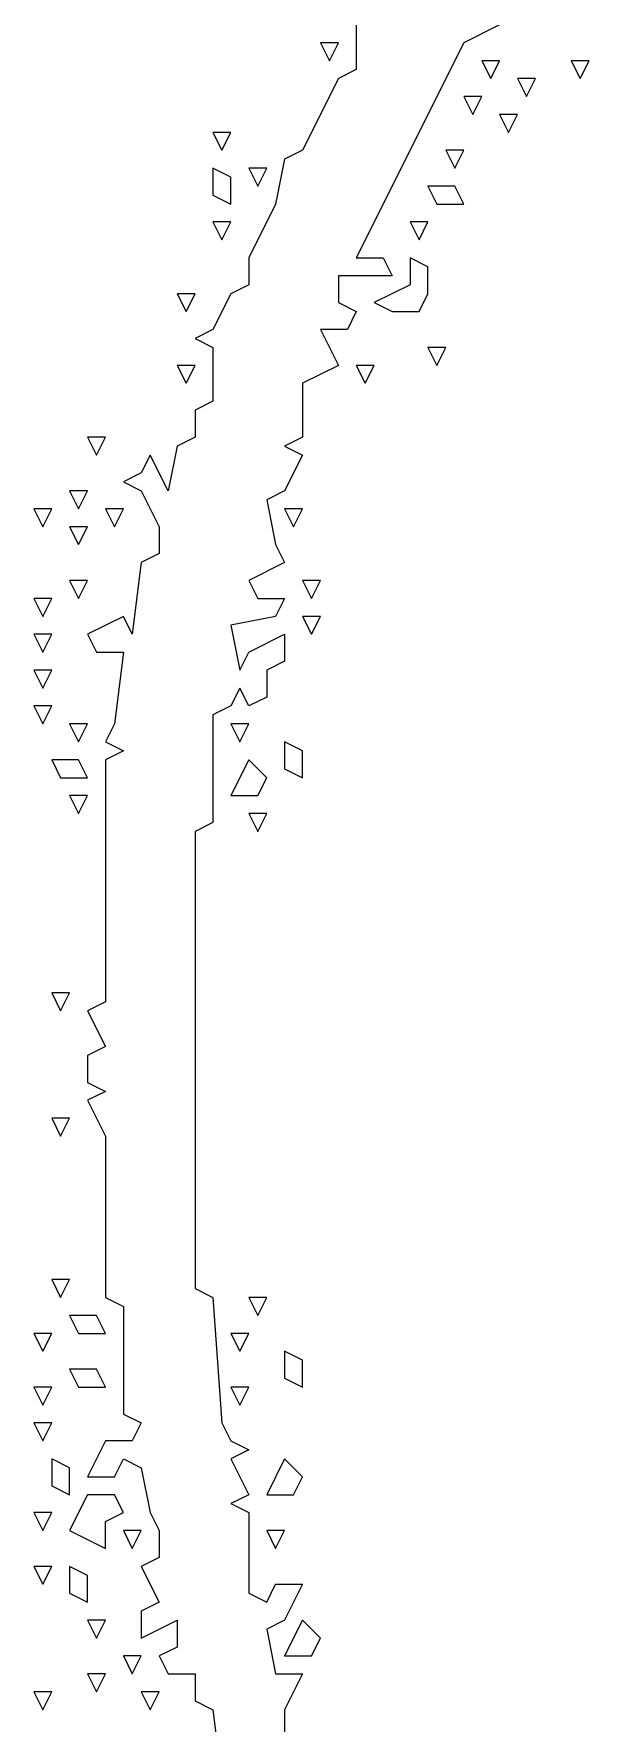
# Model space of a CAD drawing. Extents: x 2 to 124, y 0 to 170.
# Drawn here: x 28.74 to 33.73, y 111.92 to 127.1 of the extents above; entities that cross this region are included whole.
import ezdxf

# ---------------------------------------------------------------- set-up
doc = ezdxf.new("R2010")
doc.units = 0
doc.layers.add('Layer0', color=7, linetype='Continuous')

msp = doc.modelspace()

# ---------------------------------------------------------------- linework, layer by layer
at = {"layer": 'Layer0', "color": 5, "linetype": 'CONTINUOUS'}
for p, q in [((31.63352, 127.2585, 0.1), (31.63352, 126.7756, 0.1)), ((32.9214, 127.178, 0.1), (32.59943, 127.017, 0.1)), ((31.31155, 127.017, 0.1), (31.39205, 126.8561, 0.1)), ((31.47254, 127.017, 0.1), (31.31155, 127.017, 0.1)), ((31.39205, 126.8561, 0.1), (31.47254, 127.017, 0.1)), ((32.59943, 127.017, 0.1), (31.63352, 125.0852, 0.1)), ((32.76042, 126.8561, 0.1), (32.84091, 126.6951, 0.1)), ((32.9214, 126.8561, 0.1), (32.76042, 126.8561, 0.1)), ((32.84091, 126.6951, 0.1), (32.9214, 126.8561, 0.1)), ((33.56534, 126.8561, 0.1), (33.64583, 126.6951, 0.1)), ((33.72633, 126.8561, 0.1), (33.56534, 126.8561, 0.1)), ((33.64583, 126.6951, 0.1), (33.72633, 126.8561, 0.1)), ((31.47254, 126.6951, 0.1), (31.15057, 126.0511, 0.1)), ((31.63352, 126.7756, 0.1), (31.47254, 126.6951, 0.1)), ((33.08239, 126.6951, 0.1), (33.16288, 126.5341, 0.1)), ((33.24337, 126.6951, 0.1), (33.08239, 126.6951, 0.1)), ((33.16288, 126.5341, 0.1), (33.24337, 126.6951, 0.1)), ((32.59943, 126.5341, 0.1), (32.67992, 126.3731, 0.1)), ((32.76042, 126.5341, 0.1), (32.59943, 126.5341, 0.1)), ((32.67992, 126.3731, 0.1), (32.76042, 126.5341, 0.1)), ((32.9214, 126.3731, 0.1), (33.00189, 126.2121, 0.1)), ((33.08239, 126.3731, 0.1), (32.9214, 126.3731, 0.1)), ((33.00189, 126.2121, 0.1), (33.08239, 126.3731, 0.1)), ((30.34564, 126.2121, 0.1), (30.42614, 126.0511, 0.1)), ((30.50663, 126.2121, 0.1), (30.34564, 126.2121, 0.1)), ((30.42614, 126.0511, 0.1), (30.50663, 126.2121, 0.1)), ((30.98958, 125.9706, 0.1), (30.90909, 125.5682, 0.1)), ((31.15057, 126.0511, 0.1), (30.98958, 125.9706, 0.1)), ((32.43845, 126.0511, 0.1), (32.51894, 125.8902, 0.1)), ((32.59943, 126.0511, 0.1), (32.43845, 126.0511, 0.1)), ((32.51894, 125.8902, 0.1), (32.59943, 126.0511, 0.1)), ((30.34564, 125.8902, 0.1), (30.34564, 125.6487, 0.1)), ((30.50663, 125.8097, 0.1), (30.34564, 125.8902, 0.1)), ((30.50663, 125.5682, 0.1), (30.50663, 125.8097, 0.1)), ((30.66761, 125.8902, 0.1), (30.74811, 125.7292, 0.1)), ((30.8286, 125.8902, 0.1), (30.66761, 125.8902, 0.1)), ((30.74811, 125.7292, 0.1), (30.8286, 125.8902, 0.1)), ((30.34564, 125.6487, 0.1), (30.50663, 125.5682, 0.1)), ((32.27746, 125.7292, 0.1), (32.35795, 125.5682, 0.1)), ((32.51894, 125.7292, 0.1), (32.27746, 125.7292, 0.1)), ((32.59943, 125.5682, 0.1), (32.51894, 125.7292, 0.1)), ((30.90909, 125.5682, 0.1), (30.66761, 125.0852, 0.1)), ((32.35795, 125.5682, 0.1), (32.59943, 125.5682, 0.1)), ((30.34564, 125.4072, 0.1), (30.42614, 125.2462, 0.1)), ((30.50663, 125.4072, 0.1), (30.34564, 125.4072, 0.1)), ((30.42614, 125.2462, 0.1), (30.50663, 125.4072, 0.1)), ((32.11648, 125.4072, 0.1), (32.19697, 125.2462, 0.1)), ((32.27746, 125.4072, 0.1), (32.11648, 125.4072, 0.1)), ((32.19697, 125.2462, 0.1), (32.27746, 125.4072, 0.1)), ((30.66761, 125.0852, 0.1), (30.66761, 124.8438, 0.1)), ((31.63352, 125.0852, 0.1), (31.875, 125.0852, 0.1)), ((31.875, 125.0852, 0.1), (31.95549, 124.9242, 0.1)), ((32.11648, 125.0852, 0.1), (32.11648, 124.8438, 0.1)), ((32.27746, 125.0047, 0.1), (32.11648, 125.0852, 0.1)), ((31.95549, 124.9242, 0.1), (31.47254, 124.9242, 0.1)), ((31.47254, 124.9242, 0.1), (31.47254, 124.6828, 0.1)), ((32.27746, 124.7633, 0.1), (32.27746, 125.0047, 0.1)), ((30.02367, 124.7633, 0.1), (30.10417, 124.6023, 0.1)), ((30.18466, 124.7633, 0.1), (30.02367, 124.7633, 0.1)), ((30.10417, 124.6023, 0.1), (30.18466, 124.7633, 0.1)), ((30.50663, 124.7633, 0.1), (30.34564, 124.4413, 0.1)), ((30.66761, 124.8438, 0.1), (30.50663, 124.7633, 0.1)), ((32.11648, 124.8438, 0.1), (31.79451, 124.6828, 0.1)), ((32.19697, 124.6023, 0.1), (32.27746, 124.7633, 0.1)), ((31.47254, 124.6828, 0.1), (31.63352, 124.6023, 0.1)), ((31.63352, 124.6023, 0.1), (31.55303, 124.4413, 0.1)), ((31.79451, 124.6828, 0.1), (31.95549, 124.6023, 0.1)), ((31.95549, 124.6023, 0.1), (32.19697, 124.6023, 0.1)), ((30.34564, 124.4413, 0.1), (30.18466, 124.3608, 0.1)), ((31.55303, 124.4413, 0.1), (31.31155, 124.4413, 0.1)), ((31.31155, 124.4413, 0.1), (31.47254, 124.1193, 0.1)), ((30.18466, 124.3608, 0.1), (30.34564, 124.2803, 0.1)), ((30.34564, 124.2803, 0.1), (30.34564, 123.7973, 0.1)), ((32.27746, 124.2803, 0.1), (32.35795, 124.1193, 0.1)), ((32.43845, 124.2803, 0.1), (32.27746, 124.2803, 0.1)), ((32.35795, 124.1193, 0.1), (32.43845, 124.2803, 0.1)), ((30.02367, 124.1193, 0.1), (30.10417, 123.9583, 0.1)), ((30.18466, 124.1193, 0.1), (30.02367, 124.1193, 0.1)), ((30.10417, 123.9583, 0.1), (30.18466, 124.1193, 0.1)), ((31.47254, 124.1193, 0.1), (31.15057, 123.9583, 0.1)), ((31.63352, 124.1193, 0.1), (31.71402, 123.9583, 0.1)), ((31.79451, 124.1193, 0.1), (31.63352, 124.1193, 0.1)), ((31.71402, 123.9583, 0.1), (31.79451, 124.1193, 0.1)), ((31.15057, 123.9583, 0.1), (31.15057, 123.4754, 0.1)), ((30.34564, 123.7973, 0.1), (30.18466, 123.7169, 0.1)), ((30.18466, 123.7169, 0.1), (30.18466, 123.4754, 0.1)), ((29.21875, 123.4754, 0.1), (29.29924, 123.3144, 0.1)), ((29.37973, 123.4754, 0.1), (29.21875, 123.4754, 0.1)), ((29.29924, 123.3144, 0.1), (29.37973, 123.4754, 0.1)), ((30.02367, 123.3949, 0.1), (29.94318, 122.9924, 0.1)), ((30.18466, 123.4754, 0.1), (30.02367, 123.3949, 0.1)), ((31.15057, 123.4754, 0.1), (30.98958, 123.3949, 0.1)), ((30.98958, 123.3949, 0.1), (31.15057, 123.3144, 0.1)), ((29.7822, 123.3144, 0.1), (29.7017, 123.1534, 0.1)), ((29.94318, 122.9924, 0.1), (29.7822, 123.3144, 0.1)), ((31.15057, 123.3144, 0.1), (30.98958, 122.9924, 0.1)), ((29.7017, 123.1534, 0.1), (29.54072, 123.0729, 0.1)), ((29.54072, 123.0729, 0.1), (29.7017, 122.9924, 0.1)), ((29.05777, 122.9924, 0.1), (29.13826, 122.8314, 0.1)), ((29.21875, 122.9924, 0.1), (29.05777, 122.9924, 0.1)), ((29.13826, 122.8314, 0.1), (29.21875, 122.9924, 0.1)), ((29.7017, 122.9924, 0.1), (29.86269, 122.6705, 0.1)), ((30.98958, 122.9924, 0.1), (30.8286, 122.9119, 0.1)), ((30.8286, 122.9119, 0.1), (30.90909, 122.5095, 0.1)), ((28.7358, 122.8314, 0.1), (28.81629, 122.6705, 0.1)), ((28.89678, 122.8314, 0.1), (28.7358, 122.8314, 0.1)), ((28.81629, 122.6705, 0.1), (28.89678, 122.8314, 0.1)), ((29.37973, 122.8314, 0.1), (29.46023, 122.6705, 0.1)), ((29.54072, 122.8314, 0.1), (29.37973, 122.8314, 0.1)), ((29.46023, 122.6705, 0.1), (29.54072, 122.8314, 0.1)), ((30.98958, 122.8314, 0.1), (31.07008, 122.6705, 0.1)), ((31.15057, 122.8314, 0.1), (30.98958, 122.8314, 0.1)), ((31.07008, 122.6705, 0.1), (31.15057, 122.8314, 0.1)), ((29.05777, 122.6705, 0.1), (29.13826, 122.5095, 0.1)), ((29.21875, 122.6705, 0.1), (29.05777, 122.6705, 0.1)), ((29.13826, 122.5095, 0.1), (29.21875, 122.6705, 0.1)), ((29.86269, 122.6705, 0.1), (29.86269, 122.429, 0.1)), ((30.90909, 122.5095, 0.1), (30.98958, 122.3485, 0.1)), ((29.7017, 122.3485, 0.1), (29.62121, 121.7045, 0.1)), ((29.86269, 122.429, 0.1), (29.7017, 122.3485, 0.1)), ((30.98958, 122.3485, 0.1), (30.66761, 122.1875, 0.1)), ((29.05777, 122.1875, 0.1), (29.13826, 122.0265, 0.1)), ((29.21875, 122.1875, 0.1), (29.05777, 122.1875, 0.1)), ((29.13826, 122.0265, 0.1), (29.21875, 122.1875, 0.1)), ((30.66761, 122.1875, 0.1), (30.74811, 122.0265, 0.1)), ((31.15057, 122.1875, 0.1), (31.23106, 122.0265, 0.1)), ((31.31155, 122.1875, 0.1), (31.15057, 122.1875, 0.1)), ((31.23106, 122.0265, 0.1), (31.31155, 122.1875, 0.1)), ((28.7358, 122.0265, 0.1), (28.81629, 121.8655, 0.1)), ((28.89678, 122.0265, 0.1), (28.7358, 122.0265, 0.1)), ((28.81629, 121.8655, 0.1), (28.89678, 122.0265, 0.1)), ((30.74811, 122.0265, 0.1), (30.98958, 122.0265, 0.1)), ((30.98958, 122.0265, 0.1), (30.90909, 121.8655, 0.1)), ((29.54072, 121.8655, 0.1), (29.21875, 121.7045, 0.1)), ((29.62121, 121.7045, 0.1), (29.54072, 121.8655, 0.1)), ((30.90909, 121.8655, 0.1), (30.50663, 121.785, 0.1)), ((31.15057, 121.8655, 0.1), (31.23106, 121.7045, 0.1)), ((31.31155, 121.8655, 0.1), (31.15057, 121.8655, 0.1)), ((31.23106, 121.7045, 0.1), (31.31155, 121.8655, 0.1)), ((28.7358, 121.7045, 0.1), (28.81629, 121.5436, 0.1)), ((28.89678, 121.7045, 0.1), (28.7358, 121.7045, 0.1)), ((28.81629, 121.5436, 0.1), (28.89678, 121.7045, 0.1)), ((29.21875, 121.7045, 0.1), (29.29924, 121.5436, 0.1)), ((30.50663, 121.785, 0.1), (30.58712, 121.3826, 0.1)), ((30.66761, 121.5436, 0.1), (30.98958, 121.7045, 0.1)), ((30.98958, 121.7045, 0.1), (30.98958, 121.4631, 0.1)), ((29.29924, 121.5436, 0.1), (29.54072, 121.5436, 0.1)), ((29.54072, 121.5436, 0.1), (29.46023, 120.8996, 0.1)), ((30.58712, 121.3826, 0.1), (30.66761, 121.5436, 0.1)), ((28.7358, 121.3826, 0.1), (28.81629, 121.2216, 0.1)), ((28.89678, 121.3826, 0.1), (28.7358, 121.3826, 0.1)), ((28.81629, 121.2216, 0.1), (28.89678, 121.3826, 0.1)), ((30.98958, 121.4631, 0.1), (30.8286, 121.3826, 0.1)), ((30.8286, 121.3826, 0.1), (30.8286, 121.1411, 0.1)), ((30.58712, 121.2216, 0.1), (30.50663, 121.0606, 0.1)), ((30.66761, 121.0606, 0.1), (30.58712, 121.2216, 0.1)), ((30.8286, 121.1411, 0.1), (30.66761, 121.0606, 0.1)), ((28.7358, 121.0606, 0.1), (28.81629, 120.8996, 0.1)), ((28.89678, 121.0606, 0.1), (28.7358, 121.0606, 0.1)), ((28.81629, 120.8996, 0.1), (28.89678, 121.0606, 0.1)), ((30.50663, 121.0606, 0.1), (30.34564, 120.9801, 0.1)), ((30.34564, 120.9801, 0.1), (30.34564, 120.0142, 0.1)), ((29.05777, 120.8996, 0.1), (29.13826, 120.7386, 0.1)), ((29.21875, 120.8996, 0.1), (29.05777, 120.8996, 0.1)), ((29.13826, 120.7386, 0.1), (29.21875, 120.8996, 0.1)), ((29.46023, 120.8996, 0.1), (29.37973, 120.7386, 0.1)), ((30.50663, 120.8996, 0.1), (30.58712, 120.7386, 0.1)), ((30.66761, 120.8996, 0.1), (30.50663, 120.8996, 0.1)), ((30.58712, 120.7386, 0.1), (30.66761, 120.8996, 0.1)), ((29.37973, 120.7386, 0.1), (29.54072, 120.6581, 0.1)), ((29.54072, 120.6581, 0.1), (29.37973, 120.5777, 0.1)), ((30.98958, 120.7386, 0.1), (30.98958, 120.4972, 0.1)), ((31.15057, 120.6581, 0.1), (30.98958, 120.7386, 0.1)), ((31.15057, 120.4167, 0.1), (31.15057, 120.6581, 0.1)), ((28.89678, 120.5777, 0.1), (28.97727, 120.4167, 0.1)), ((29.13826, 120.5777, 0.1), (28.89678, 120.5777, 0.1)), ((29.21875, 120.4167, 0.1), (29.13826, 120.5777, 0.1)), ((29.37973, 120.5777, 0.1), (29.37973, 118.4044, 0.1)), ((30.66761, 120.5777, 0.1), (30.50663, 120.2557, 0.1)), ((30.8286, 120.4167, 0.1), (30.66761, 120.5777, 0.1)), ((30.98958, 120.4972, 0.1), (31.15057, 120.4167, 0.1)), ((28.97727, 120.4167, 0.1), (29.21875, 120.4167, 0.1)), ((30.74811, 120.2557, 0.1), (30.8286, 120.4167, 0.1)), ((29.05777, 120.2557, 0.1), (29.13826, 120.0947, 0.1)), ((29.21875, 120.2557, 0.1), (29.05777, 120.2557, 0.1)), ((29.13826, 120.0947, 0.1), (29.21875, 120.2557, 0.1)), ((30.50663, 120.2557, 0.1), (30.74811, 120.2557, 0.1)), ((30.66761, 120.0947, 0.1), (30.74811, 119.9337, 0.1)), ((30.8286, 120.0947, 0.1), (30.66761, 120.0947, 0.1)), ((30.74811, 119.9337, 0.1), (30.8286, 120.0947, 0.1)), ((30.34564, 120.0142, 0.1), (30.18466, 119.9337, 0.1)), ((30.18466, 119.9337, 0.1), (30.18466, 115.8286, 0.1)), ((28.89678, 118.4848, 0.1), (28.97727, 118.3239, 0.1)), ((29.05777, 118.4848, 0.1), (28.89678, 118.4848, 0.1)), ((28.97727, 118.3239, 0.1), (29.05777, 118.4848, 0.1)), ((29.37973, 118.4044, 0.1), (29.21875, 118.3239, 0.1)), ((29.21875, 118.3239, 0.1), (29.37973, 118.0019, 0.1)), ((29.37973, 118.0019, 0.1), (29.21875, 117.9214, 0.1)), ((29.21875, 117.9214, 0.1), (29.21875, 117.6799, 0.1)), ((29.21875, 117.6799, 0.1), (29.37973, 117.5994, 0.1)), ((29.37973, 117.5994, 0.1), (29.21875, 117.5189, 0.1)), ((29.21875, 117.5189, 0.1), (29.37973, 117.197, 0.1)), ((28.89678, 117.358, 0.1), (28.97727, 117.197, 0.1)), ((29.05777, 117.358, 0.1), (28.89678, 117.358, 0.1)), ((28.97727, 117.197, 0.1), (29.05777, 117.358, 0.1)), ((29.37973, 117.197, 0.1), (29.37973, 115.7481, 0.1)), ((28.89678, 115.9091, 0.1), (28.97727, 115.7481, 0.1)), ((29.05777, 115.9091, 0.1), (28.89678, 115.9091, 0.1)), ((28.97727, 115.7481, 0.1), (29.05777, 115.9091, 0.1)), ((30.18466, 115.8286, 0.1), (30.34564, 115.7481, 0.1)), ((29.37973, 115.7481, 0.1), (29.54072, 115.6676, 0.1)), ((29.54072, 115.6676, 0.1), (29.54072, 114.7017, 0.1)), ((30.34564, 115.7481, 0.1), (30.42614, 114.6212, 0.1)), ((30.66761, 115.7481, 0.1), (30.74811, 115.5871, 0.1)), ((30.8286, 115.7481, 0.1), (30.66761, 115.7481, 0.1)), ((30.74811, 115.5871, 0.1), (30.8286, 115.7481, 0.1)), ((29.05777, 115.5871, 0.1), (29.13826, 115.4261, 0.1)), ((29.29924, 115.5871, 0.1), (29.05777, 115.5871, 0.1)), ((29.37973, 115.4261, 0.1), (29.29924, 115.5871, 0.1)), ((28.7358, 115.4261, 0.1), (28.81629, 115.2652, 0.1)), ((28.89678, 115.4261, 0.1), (28.7358, 115.4261, 0.1)), ((28.81629, 115.2652, 0.1), (28.89678, 115.4261, 0.1)), ((29.13826, 115.4261, 0.1), (29.37973, 115.4261, 0.1)), ((30.50663, 115.4261, 0.1), (30.58712, 115.2652, 0.1)), ((30.66761, 115.4261, 0.1), (30.50663, 115.4261, 0.1)), ((30.58712, 115.2652, 0.1), (30.66761, 115.4261, 0.1)), ((30.98958, 115.2652, 0.1), (30.98958, 115.0237, 0.1)), ((31.15057, 115.1847, 0.1), (30.98958, 115.2652, 0.1)), ((31.15057, 114.9432, 0.1), (31.15057, 115.1847, 0.1)), ((29.05777, 115.1042, 0.1), (29.13826, 114.9432, 0.1)), ((29.29924, 115.1042, 0.1), (29.05777, 115.1042, 0.1)), ((29.37973, 114.9432, 0.1), (29.29924, 115.1042, 0.1)), ((30.98958, 115.0237, 0.1), (31.15057, 114.9432, 0.1)), ((28.7358, 114.9432, 0.1), (28.81629, 114.7822, 0.1)), ((28.89678, 114.9432, 0.1), (28.7358, 114.9432, 0.1)), ((28.81629, 114.7822, 0.1), (28.89678, 114.9432, 0.1)), ((29.13826, 114.9432, 0.1), (29.37973, 114.9432, 0.1)), ((30.50663, 114.9432, 0.1), (30.58712, 114.7822, 0.1)), ((30.66761, 114.9432, 0.1), (30.50663, 114.9432, 0.1)), ((30.58712, 114.7822, 0.1), (30.66761, 114.9432, 0.1)), ((28.7358, 114.6212, 0.1), (28.81629, 114.4602, 0.1)), ((28.89678, 114.6212, 0.1), (28.7358, 114.6212, 0.1)), ((28.81629, 114.4602, 0.1), (28.89678, 114.6212, 0.1)), ((29.54072, 114.7017, 0.1), (29.7017, 114.6212, 0.1)), ((29.7017, 114.6212, 0.1), (29.62121, 114.4602, 0.1)), ((30.42614, 114.6212, 0.1), (30.50663, 114.4602, 0.1)), ((29.37973, 114.4602, 0.1), (29.21875, 114.1383, 0.1)), ((29.62121, 114.4602, 0.1), (29.37973, 114.4602, 0.1)), ((30.50663, 114.4602, 0.1), (30.66761, 114.3797, 0.1)), ((28.89678, 114.2992, 0.1), (28.89678, 114.0578, 0.1)), ((29.05777, 114.2188, 0.1), (28.89678, 114.2992, 0.1)), ((29.46023, 114.1383, 0.1), (29.54072, 114.2992, 0.1)), ((29.54072, 114.2992, 0.1), (29.7017, 114.2188, 0.1)), ((30.66761, 114.3797, 0.1), (30.50663, 114.2992, 0.1)), ((30.50663, 114.2992, 0.1), (30.66761, 113.9773, 0.1)), ((30.98958, 114.2992, 0.1), (30.8286, 113.9773, 0.1)), ((31.15057, 114.1383, 0.1), (30.98958, 114.2992, 0.1)), ((29.05777, 113.9773, 0.1), (29.05777, 114.2188, 0.1)), ((29.21875, 114.1383, 0.1), (29.46023, 114.1383, 0.1)), ((29.7017, 114.2188, 0.1), (29.7822, 113.8163, 0.1)), ((31.07008, 113.9773, 0.1), (31.15057, 114.1383, 0.1)), ((28.89678, 114.0578, 0.1), (29.05777, 113.9773, 0.1)), ((29.21875, 113.9773, 0.1), (29.05777, 113.6553, 0.1)), ((29.46023, 113.9773, 0.1), (29.21875, 113.9773, 0.1)), ((29.54072, 113.8163, 0.1), (29.46023, 113.9773, 0.1)), ((30.66761, 113.9773, 0.1), (30.50663, 113.8968, 0.1)), ((30.8286, 113.9773, 0.1), (31.07008, 113.9773, 0.1)), ((28.7358, 113.8163, 0.1), (28.81629, 113.6553, 0.1)), ((28.89678, 113.8163, 0.1), (28.7358, 113.8163, 0.1)), ((28.81629, 113.6553, 0.1), (28.89678, 113.8163, 0.1)), ((29.37973, 113.7358, 0.1), (29.54072, 113.8163, 0.1)), ((29.7822, 113.8163, 0.1), (29.86269, 113.6553, 0.1)), ((30.50663, 113.8968, 0.1), (30.66761, 113.8163, 0.1)), ((30.66761, 113.8163, 0.1), (30.66761, 113.0919, 0.1)), ((29.05777, 113.6553, 0.1), (29.37973, 113.4943, 0.1)), ((29.37973, 113.4943, 0.1), (29.37973, 113.7358, 0.1)), ((29.54072, 113.6553, 0.1), (29.62121, 113.4943, 0.1)), ((29.7017, 113.6553, 0.1), (29.54072, 113.6553, 0.1)), ((29.62121, 113.4943, 0.1), (29.7017, 113.6553, 0.1)), ((29.86269, 113.6553, 0.1), (29.86269, 113.4138, 0.1)), ((30.8286, 113.6553, 0.1), (30.90909, 113.4943, 0.1)), ((30.98958, 113.6553, 0.1), (30.8286, 113.6553, 0.1)), ((30.90909, 113.4943, 0.1), (30.98958, 113.6553, 0.1)), ((29.86269, 113.4138, 0.1), (29.7017, 113.3333, 0.1)), ((28.7358, 113.3333, 0.1), (28.81629, 113.1723, 0.1)), ((28.89678, 113.3333, 0.1), (28.7358, 113.3333, 0.1)), ((28.81629, 113.1723, 0.1), (28.89678, 113.3333, 0.1)), ((29.05777, 113.3333, 0.1), (29.05777, 113.0919, 0.1)), ((29.21875, 113.2528, 0.1), (29.05777, 113.3333, 0.1)), ((29.21875, 113.0114, 0.1), (29.21875, 113.2528, 0.1)), ((29.7017, 113.3333, 0.1), (29.86269, 113.0114, 0.1)), ((29.05777, 113.0919, 0.1), (29.21875, 113.0114, 0.1)), ((30.66761, 113.0919, 0.1), (30.8286, 113.0114, 0.1)), ((30.8286, 113.0114, 0.1), (30.90909, 113.1723, 0.1)), ((30.90909, 113.1723, 0.1), (31.15057, 113.1723, 0.1)), ((31.15057, 113.1723, 0.1), (30.98958, 112.8504, 0.1)), ((29.86269, 113.0114, 0.1), (29.7017, 112.9309, 0.1)), ((29.7017, 112.9309, 0.1), (29.7017, 112.6894, 0.1)), ((29.21875, 112.8504, 0.1), (29.29924, 112.6894, 0.1)), ((29.37973, 112.8504, 0.1), (29.21875, 112.8504, 0.1)), ((29.29924, 112.6894, 0.1), (29.37973, 112.8504, 0.1)), ((29.7017, 112.6894, 0.1), (30.02367, 112.8504, 0.1)), ((30.02367, 112.8504, 0.1), (30.02367, 112.6089, 0.1)), ((30.98958, 112.8504, 0.1), (30.8286, 112.7699, 0.1)), ((30.8286, 112.7699, 0.1), (30.90909, 112.3674, 0.1)), ((31.15057, 112.8504, 0.1), (30.98958, 112.5284, 0.1)), ((31.31155, 112.6894, 0.1), (31.15057, 112.8504, 0.1)), ((30.02367, 112.6089, 0.1), (29.86269, 112.5284, 0.1)), ((31.23106, 112.5284, 0.1), (31.31155, 112.6894, 0.1)), ((29.54072, 112.5284, 0.1), (29.62121, 112.3674, 0.1)), ((29.7017, 112.5284, 0.1), (29.54072, 112.5284, 0.1)), ((29.62121, 112.3674, 0.1), (29.7017, 112.5284, 0.1)), ((29.86269, 112.5284, 0.1), (29.94318, 112.3674, 0.1)), ((30.98958, 112.5284, 0.1), (31.23106, 112.5284, 0.1)), ((29.21875, 112.3674, 0.1), (29.29924, 112.2064, 0.1)), ((29.37973, 112.3674, 0.1), (29.21875, 112.3674, 0.1)), ((29.29924, 112.2064, 0.1), (29.37973, 112.3674, 0.1)), ((29.94318, 112.3674, 0.1), (30.18466, 112.3674, 0.1)), ((30.18466, 112.3674, 0.1), (30.18466, 112.1259, 0.1)), ((30.90909, 112.3674, 0.1), (31.15057, 112.3674, 0.1)), ((31.15057, 112.3674, 0.1), (30.98958, 112.0455, 0.1)), ((28.7358, 112.2064, 0.1), (28.81629, 112.0455, 0.1)), ((28.89678, 112.2064, 0.1), (28.7358, 112.2064, 0.1)), ((28.81629, 112.0455, 0.1), (28.89678, 112.2064, 0.1)), ((29.7017, 112.2064, 0.1), (29.7822, 112.0455, 0.1)), ((29.86269, 112.2064, 0.1), (29.7017, 112.2064, 0.1)), ((29.7822, 112.0455, 0.1), (29.86269, 112.2064, 0.1)), ((30.18466, 112.1259, 0.1), (30.34564, 112.0455, 0.1)), ((30.34564, 112.0455, 0.1), (30.42614, 111.4015, 0.1)), ((30.98958, 112.0455, 0.1), (30.98958, 111.804, 0.1))]:
    msp.add_line(p, q, dxfattribs=at)

doc.saveas('drawing.dxf')
